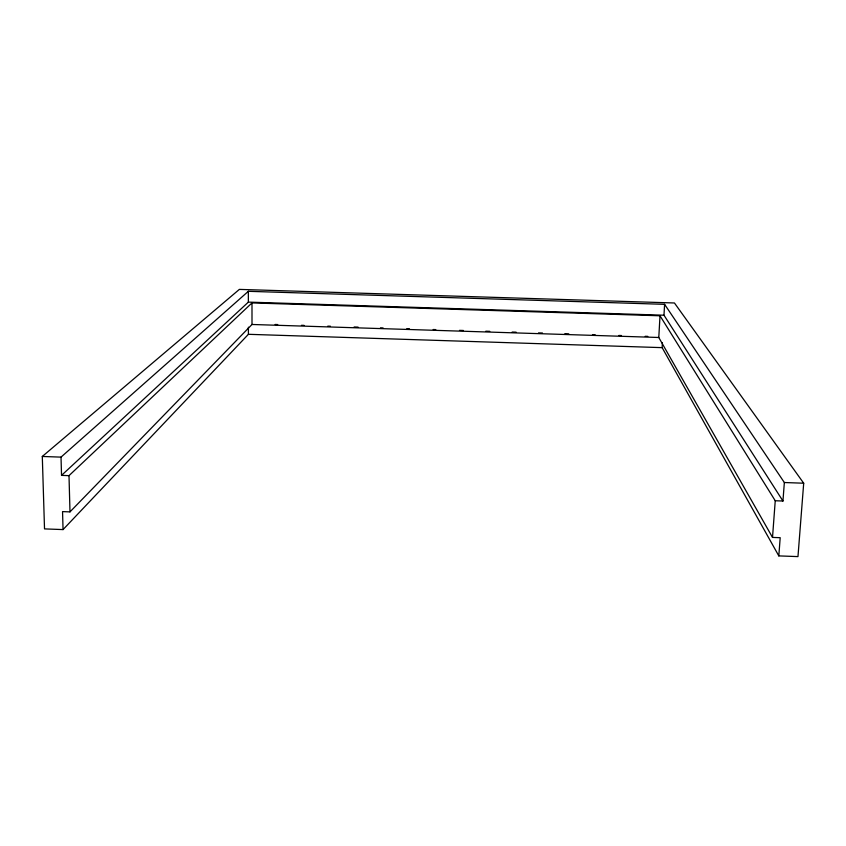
<?xml version="1.0" encoding="UTF-8"?>
<svg xmlns="http://www.w3.org/2000/svg" width="846" height="846" viewBox="0 0 846 846"><rect width="100%" height="100%" fill="white"/><g stroke="black" fill="none" stroke-linecap="round" stroke-linejoin="round"><path stroke-width="1.27" d="M248.396 327.169L248.407 334.307L63.048 529.585L44.521 528.898L42.3 456.459L239.365 289.395L674.442 302.984L803.7 483.214L797.968 556.605L778.817 555.896L780.192 537.696L772.514 537.422L658.791 337.491L660.007 315.78L251.992 302.921L69.002 475.642L61.536 475.378L61.018 457.126L248.343 291.32L664.596 304.327L784.348 482.527L782.952 501.022L775.243 500.747L660.007 315.78M778.817 555.896L662.143 347.643L662.407 342.852M782.952 501.022L663.983 315.209L664.596 304.327M772.514 537.422L775.243 500.747M63.048 529.585L62.551 511.608L69.985 511.883L252.002 324.473L251.992 302.921M61.536 475.378L248.364 302.117L663.983 315.209M275.098 324.462L277.731 324.547M301.44 325.308L304.074 325.382M327.783 326.144L330.416 326.228M354.125 326.99L358.07 327.116M380.457 327.836L383.09 327.92M406.799 328.671L409.432 328.756M433.141 329.517L435.775 329.602M459.484 330.363L463.428 330.479M485.826 331.198L489.771 331.325M512.158 332.044L516.113 332.171M538.5 332.89L542.455 333.007M564.842 333.726L568.798 333.853M592.496 334.614L595.129 334.699M618.838 335.46L621.472 335.534M645.181 336.296L647.814 336.38M252.002 324.473L658.791 337.491M248.407 334.307L662.143 347.643M42.3 456.459L61.018 457.126M784.348 482.527L803.7 483.214M69.002 475.642L69.985 511.883M248.343 291.32L248.364 302.117"/></g></svg>
